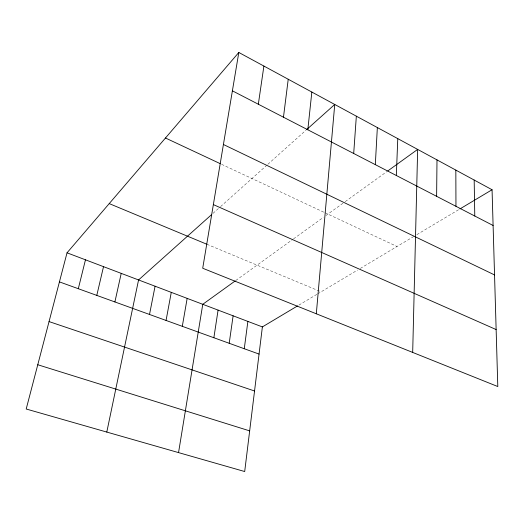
<?xml version="1.0" encoding="UTF-8"?>
<svg xmlns="http://www.w3.org/2000/svg" width="524" height="524" viewBox="0 0 524 524"><rect width="100%" height="100%" fill="white"/><g stroke="black" fill="none" stroke-linecap="round" stroke-linejoin="round"><path stroke-width="0.39" stroke-dasharray="2.62 1.97" d="M213.013 213.36L220.014 207.098M220.597 206.574L266.644 165.388M267.843 164.313L305.892 130.273M235.8 280.491L292.903 239.324M293.545 238.865L323.334 217.394M325.941 215.515L343.921 202.552M345.218 201.616L387.171 171.381M298.85 305.125L317.099 294.226M317.773 293.826L357.565 270.063M360.316 268.419L414.084 236.304M416.849 234.66L459.234 209.345M206.908 244.269L321.133 291.822M221.606 164.3L324.238 212.39M324.965 212.731L397.028 246.496"/><path stroke-width="0.79" d="M436.623 196.31L436.996 159.892M412.683 352.423L417.654 149.405L387.819 170.909M396.327 175.501L397.775 138.631M375.315 164.647L377.352 127.561M353.693 153.48L356.346 116.177M316.306 313.784L334.744 104.466L306.494 129.736M307.817 129.788L311.839 92.047M297.494 305.937L262.38 326.911L244.695 471.534L26.2 409.008L67.033 252.817L238.813 52.465L492.062 189.74L497.8 386.542L202.709 268.249L238.813 52.465M283.464 117.206L288.233 79.255M244.269 348.729L247.878 321.409M229.204 343.286L233.114 315.808M258.332 104.224L263.899 66.063M213.864 337.738L218.082 310.11M178.546 452.605L202.768 304.3L235.171 280.943M182.3 326.321L187.166 298.385M166.062 320.452L171.276 292.353M149.51 314.466L155.078 286.209M106.791 432.071L138.565 279.954L211.264 214.925M114.894 301.948L121.221 273.371M96.789 295.398L103.523 266.657M78.305 288.717L85.464 259.812M459.921 208.932L492.062 189.74M37.774 364.743L249.666 430.879M49.053 321.585L254.546 390.989M59.435 281.892L259.059 354.08M67.033 252.817L262.38 326.911M109.228 203.607L206.908 244.269M213.353 204.602L496.136 329.557M165.473 138.002L220.139 163.612M223.414 144.493L494.545 274.93M232.394 90.829L493.104 225.484M474.181 180.046L474.777 216.019M455.834 170.103L455.959 206.299"/></g></svg>
